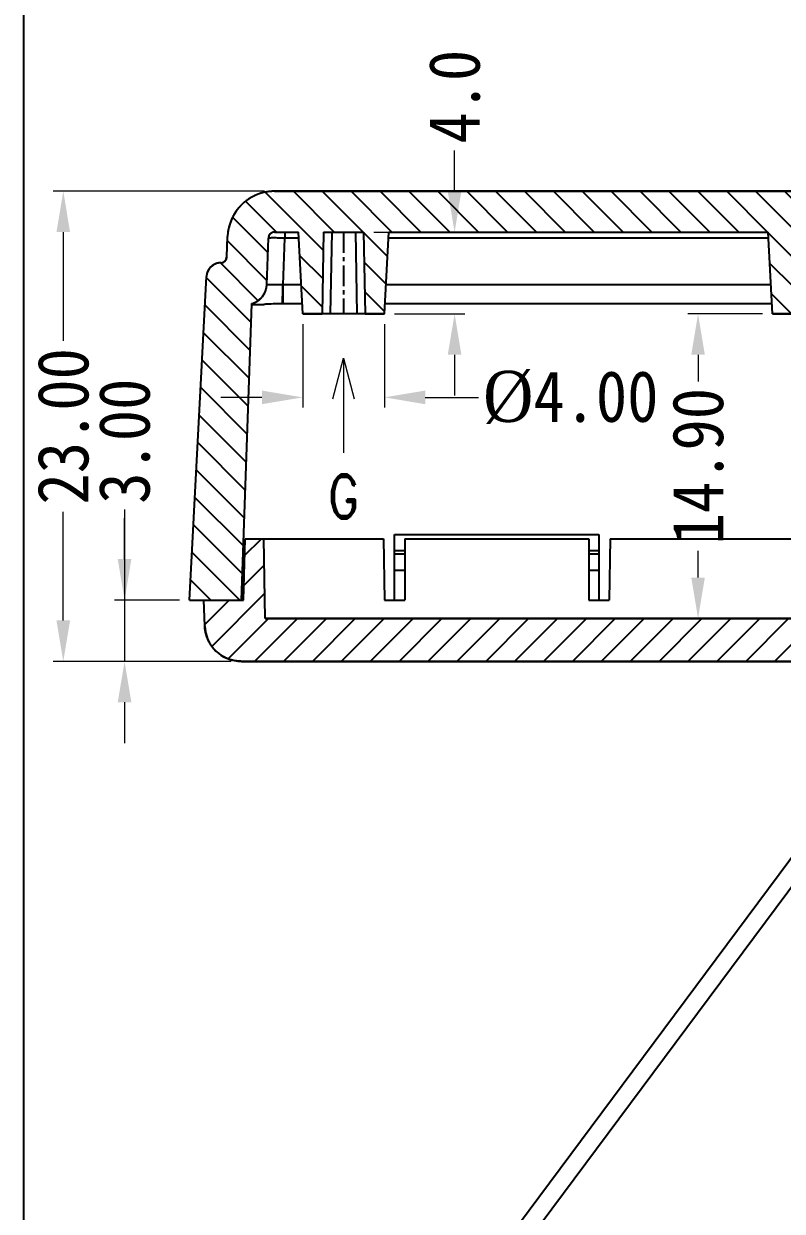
# Model space of a CAD drawing. Header units: millimetres. Extents: x -908 to 0, y 0 to 496.
# Drawn here: x -908 to -870.8, y 366.1 to 424.2 of the extents above; entities that cross this region are included whole.
import ezdxf
from ezdxf.enums import TextEntityAlignment as Align

# ---------------------------------------------------------------- set-up
doc = ezdxf.new("R2010")
doc.units = ezdxf.units.MM
doc.linetypes.add('CENTER', pattern=[50.8, 31.75, -6.35, 6.35, -6.35])
doc.layers.get('0').update_dxf_attribs({"linetype": 'CONTINUOUS'})
doc.layers.get('Defpoints').update_dxf_attribs({"linetype": 'CONTINUOUS'})
doc.layers.add('dim', color=3, linetype='CONTINUOUS', lineweight=9)
doc.layers.add('hatch', color=56, linetype='CONTINUOUS', lineweight=9)
doc.styles.add('FFS', font='SIMFANG.TTF', dxfattribs={"width": 0.9})
doc.styles.add('LongTou', font='romand.shx', dxfattribs={"width": 0.8, "bigfont": 'whgdtxt.shx'})
doc.dimstyles.new('YanXiu', dxfattribs={"dimtxt": 2.5, "dimasz": 2.2, "dimexe": 1, "dimexo": 0.6, "dimgap": 0.66, "dimtad": 0, "dimzin": 0, "dimdsep": 46, "dimtxsty": 'FFS', "dimcen": 0, "dimclrd": 256, "dimclre": 131, "dimclrt": 42, "dimadec": 0, "dimazin": 0, "dimtfac": 1, "dimtdec": 4, "dimtofl": 0, "dimtmove": 0, "dimatfit": 3, "dimfxl": 0, "dimtolj": 1, "dimtzin": 0, "dimlwd": 0, "dimlwe": 0, "dimarcsym": 0})

# ---------------------------------------------------------------- blocks, each defined once
blk = doc.blocks.new('*D40')
at = {"layer": 'Defpoints', "color": 0}
for p in [(-93.234, 99.556), (-96.881, 84.656), (-93.504, 84.656)]:
    blk.add_point(p, dxfattribs=at)
at = {"layer": 'dim', "color": 131, "lineweight": 5}
for p, q in [((-93.734, 99.556), (-97.381, 99.556)), ((-94.004, 84.656), (-97.381, 84.656))]:
    blk.add_line(p, q, dxfattribs=at)
at = {"layer": 'dim', "lineweight": 5}
for p, q in [((-96.881, 97.556), (-96.881, 96.248)), ((-96.881, 86.656), (-96.881, 87.964))]:
    blk.add_line(p, q, dxfattribs=at)
at = {"layer": 'dim'}
for points in [[(-97.214, 97.556), (-96.548, 97.556), (-96.881, 99.556)], [(-97.214, 86.656), (-96.548, 86.656), (-96.881, 84.656)]]:
    blk.add_solid(points, dxfattribs=at)
at = {"layer": 'dim', "color": 42, "insert": (-96.881, 92.106), "char_height": 2.5, "attachment_point": 5, "rotation": 90, "style": 'FFS'}
blk.add_mtext('14.90', dxfattribs=at)
blk = doc.blocks.new('*U23')
at = {"color": 7, "linetype": 'Continuous'}
for p, q in [((-30.55, 40.561), (-52.894, 10.546)), ((-29.007, 40.953), (-51.351, 10.938))]:
    blk.add_line(p, q, dxfattribs=at)
blk = doc.blocks.new('*D50')
at = {"layer": 'Defpoints', "color": 0}
for p in [(-116.234, 99.556), (-112.234, 99.556), (-116.234, 95.472)]:
    blk.add_point(p, dxfattribs=at)
at = {"layer": 'dim', "color": 131, "lineweight": 5}
for p, q in [((-116.234, 99.056), (-116.234, 94.972)), ((-112.234, 99.056), (-112.234, 94.972))]:
    blk.add_line(p, q, dxfattribs=at)
at = {"layer": 'dim', "lineweight": 5}
for p, q in [((-118.234, 95.472), (-120.234, 95.472)), ((-110.234, 95.472), (-107.627, 95.472))]:
    blk.add_line(p, q, dxfattribs=at)
at = {"layer": 'dim'}
for points in [[(-118.234, 95.805), (-118.234, 95.138), (-116.234, 95.472)], [(-110.234, 95.805), (-110.234, 95.138), (-112.234, 95.472)]]:
    blk.add_solid(points, dxfattribs=at)
at = {"layer": 'dim', "color": 42, "insert": (-103.108, 95.472), "char_height": 2.5, "attachment_point": 5, "style": 'FFS'}
blk.add_mtext('{\\fBatang|b0|i0|c0|p18;%%c}4.00', dxfattribs=at)
blk = doc.blocks.new('*D51')
at = {"layer": 'Defpoints', "color": 0}
for p in [(-75.734, 179.605), (-75.734, 172.954), (-114.234, 168.846)]:
    blk.add_point(p, dxfattribs=at)
at = {"layer": 'dim', "color": 131, "lineweight": 5}
for p, q in [((-114.234, 169.346), (-114.234, 180.105)), ((-75.734, 173.454), (-75.734, 180.105))]:
    blk.add_line(p, q, dxfattribs=at)
at = {"layer": 'dim', "lineweight": 5}
for p, q in [((-112.234, 179.605), (-99.102, 179.605)), ((-77.734, 179.605), (-90.866, 179.605))]:
    blk.add_line(p, q, dxfattribs=at)
at = {"layer": 'dim'}
for points in [[(-112.234, 179.939), (-112.234, 179.272), (-114.234, 179.605)], [(-77.734, 179.939), (-77.734, 179.272), (-75.734, 179.605)]]:
    blk.add_solid(points, dxfattribs=at)
at = {"layer": 'dim', "color": 42, "insert": (-94.984, 179.605), "char_height": 2.5, "attachment_point": 5, "style": 'FFS'}
blk.add_mtext('38.50', dxfattribs=at)
blk = doc.blocks.new('*D52')
at = {"layer": 'Defpoints', "color": 0}
for p in [(-29.695, 182.605), (-121.773, 169.209), (-29.695, 169.209)]:
    blk.add_point(p, dxfattribs=at)
at = {"layer": 'dim', "color": 131, "lineweight": 5}
for p, q in [((-121.773, 169.709), (-121.773, 183.105)), ((-29.695, 169.709), (-29.695, 183.105))]:
    blk.add_line(p, q, dxfattribs=at)
at = {"layer": 'dim', "lineweight": 5}
for p, q in [((-119.773, 182.605), (-79.846, 182.605)), ((-31.695, 182.605), (-71.622, 182.605))]:
    blk.add_line(p, q, dxfattribs=at)
at = {"layer": 'dim'}
for points in [[(-119.773, 182.939), (-119.773, 182.272), (-121.773, 182.605)], [(-31.695, 182.939), (-31.695, 182.272), (-29.695, 182.605)]]:
    blk.add_solid(points, dxfattribs=at)
at = {"layer": 'dim', "color": 42, "insert": (-75.734, 182.605), "char_height": 2.5, "attachment_point": 5, "style": 'FFS'}
blk.add_mtext('92.08', dxfattribs=at)
blk = doc.blocks.new('*D53')
at = {"layer": 'Defpoints', "color": 0}
for p in [(-116.664, 166.415), (-124.953, 120.915), (-116.664, 120.915)]:
    blk.add_point(p, dxfattribs=at)
at = {"layer": 'dim', "color": 131, "lineweight": 5}
for p, q in [((-117.164, 166.415), (-125.453, 166.415)), ((-117.164, 120.915), (-125.453, 120.915))]:
    blk.add_line(p, q, dxfattribs=at)
at = {"layer": 'dim', "lineweight": 5}
for p, q in [((-124.953, 164.415), (-124.953, 147.85)), ((-124.953, 122.915), (-124.953, 139.48))]:
    blk.add_line(p, q, dxfattribs=at)
at = {"layer": 'dim'}
for points in [[(-125.287, 164.415), (-124.62, 164.415), (-124.953, 166.415)], [(-125.287, 122.915), (-124.62, 122.915), (-124.953, 120.915)]]:
    blk.add_solid(points, dxfattribs=at)
at = {"layer": 'dim', "color": 42, "insert": (-124.953, 143.665), "char_height": 2.5, "attachment_point": 5, "rotation": 90, "style": 'FFS'}
blk.add_mtext('45.50', dxfattribs=at)
blk = doc.blocks.new('*D54')
at = {"layer": 'Defpoints', "color": 0}
for p in [(-118.028, 172.954), (-127.953, 114.377), (-118.028, 114.377)]:
    blk.add_point(p, dxfattribs=at)
at = {"layer": 'dim', "color": 131, "lineweight": 5}
for p, q in [((-118.527, 172.954), (-128.453, 172.954)), ((-118.527, 114.377), (-128.453, 114.377))]:
    blk.add_line(p, q, dxfattribs=at)
at = {"layer": 'dim', "lineweight": 5}
for p, q in [((-127.953, 170.954), (-127.953, 147.771)), ((-127.953, 116.377), (-127.953, 139.56))]:
    blk.add_line(p, q, dxfattribs=at)
at = {"layer": 'dim'}
for points in [[(-128.287, 170.954), (-127.62, 170.954), (-127.953, 172.954)], [(-128.287, 116.377), (-127.62, 116.377), (-127.953, 114.377)]]:
    blk.add_solid(points, dxfattribs=at)
at = {"layer": 'dim', "color": 42, "insert": (-127.953, 143.665), "char_height": 2.5, "attachment_point": 5, "rotation": 90, "style": 'FFS'}
blk.add_mtext('58.58', dxfattribs=at)
blk = doc.blocks.new('*D58')
at = {"layer": 'Defpoints', "color": 0}
for p in [(-121.773, 85.556), (-124.953, 82.556), (-119.231, 82.556)]:
    blk.add_point(p, dxfattribs=at)
at = {"layer": 'dim', "lineweight": 5}
for p, q in [((-124.953, 89.989), (-124.953, 85.556)), ((-124.953, 87.556), (-124.953, 89.556)), ((-124.953, 85.556), (-124.953, 82.556)), ((-124.953, 80.556), (-124.953, 78.556))]:
    blk.add_line(p, q, dxfattribs=at)
at = {"layer": 'dim', "color": 131, "lineweight": 5}
for p, q in [((-122.272, 85.556), (-125.453, 85.556)), ((-119.73, 82.556), (-125.453, 82.556))]:
    blk.add_line(p, q, dxfattribs=at)
at = {"layer": 'dim'}
for points in [[(-125.287, 87.556), (-124.62, 87.556), (-124.953, 85.556)], [(-125.287, 80.556), (-124.62, 80.556), (-124.953, 82.556)]]:
    blk.add_solid(points, dxfattribs=at)
at = {"layer": 'dim', "color": 42, "insert": (-124.953, 93.329), "char_height": 2.5, "attachment_point": 5, "rotation": 90, "style": 'FFS'}
blk.add_mtext('3.00', dxfattribs=at)
blk = doc.blocks.new('*D59')
at = {"layer": 'Defpoints', "color": 0}
for p in [(-127.953, 105.556), (-117.597, 105.556), (-119.231, 82.556)]:
    blk.add_point(p, dxfattribs=at)
at = {"layer": 'dim', "color": 131, "lineweight": 5}
for p, q in [((-118.097, 105.556), (-128.453, 105.556)), ((-119.73, 82.556), (-128.453, 82.556))]:
    blk.add_line(p, q, dxfattribs=at)
at = {"layer": 'dim', "lineweight": 5}
for p, q in [((-127.953, 103.556), (-127.953, 98.235)), ((-127.953, 84.556), (-127.953, 89.877))]:
    blk.add_line(p, q, dxfattribs=at)
at = {"layer": 'dim'}
for points in [[(-128.287, 103.556), (-127.62, 103.556), (-127.953, 105.556)], [(-128.287, 84.556), (-127.62, 84.556), (-127.953, 82.556)]]:
    blk.add_solid(points, dxfattribs=at)
at = {"layer": 'dim', "color": 42, "insert": (-127.953, 94.056), "char_height": 2.5, "attachment_point": 5, "rotation": 90, "style": 'FFS'}
blk.add_mtext('23.00', dxfattribs=at)
blk = doc.blocks.new('*D60')
at = {"layer": 'Defpoints', "color": 0}
for p in [(-113.254, 103.556), (-108.798, 103.556), (-112.234, 99.556)]:
    blk.add_point(p, dxfattribs=at)
at = {"layer": 'dim', "lineweight": 5}
for p, q in [((-108.798, 105.556), (-108.798, 107.556)), ((-108.798, 97.556), (-108.798, 95.556))]:
    blk.add_line(p, q, dxfattribs=at)
at = {"layer": 'dim', "color": 131, "lineweight": 5}
for p, q in [((-112.754, 103.556), (-108.298, 103.556)), ((-111.734, 99.556), (-108.298, 99.556))]:
    blk.add_line(p, q, dxfattribs=at)
at = {"layer": 'dim'}
for points in [[(-109.132, 105.556), (-108.465, 105.556), (-108.798, 103.556)], [(-109.132, 97.556), (-108.465, 97.556), (-108.798, 99.556)]]:
    blk.add_solid(points, dxfattribs=at)
at = {"layer": 'dim', "color": 42, "insert": (-108.798, 110.184), "char_height": 2.5, "attachment_point": 5, "rotation": 90, "style": 'FFS'}
blk.add_mtext('4.0', dxfattribs=at)

msp = doc.modelspace()

# ---------------------------------------------------------------- hatches: boundary and pattern name
h = msp.add_hatch()
h.set_pattern_fill('DEFAULT__1', color=2, angle=135, style=0)
h.set_pattern_definition([(135, (-51.9673, 277.5138), (-0.7071068, -0.7071068), [])])
h.paths.add_polyline_path([(-899.863, 396.052), (-897.323, 396.052), (-896.817, 410.552), (-896.763, 410.568), (-896.711, 410.587), (-896.661, 410.608), (-896.612, 410.631), (-896.566, 410.657), (-896.521, 410.685), (-896.478, 410.714), (-896.437, 410.746), (-896.398, 410.78), (-896.361, 410.815), (-896.326, 410.853), (-896.293, 410.892), (-896.262, 410.933), (-896.234, 410.976), (-896.208, 411.02), (-896.184, 411.066), (-896.163, 411.113), (-896.144, 411.162), (-896.128, 411.212), (-896.114, 411.263), (-896.102, 411.316), (-896.094, 411.37), (-896.088, 411.425), (-896.084, 411.481), (-896.005, 413.763), (-896.003, 413.784), (-896.001, 413.804), (-895.997, 413.824), (-895.992, 413.843), (-895.986, 413.862), (-895.979, 413.88), (-895.971, 413.897), (-895.962, 413.914), (-895.952, 413.929), (-895.941, 413.944), (-895.929, 413.958), (-895.916, 413.971), (-895.903, 413.984), (-895.888, 413.995), (-895.873, 414.006), (-895.857, 414.015), (-895.84, 414.024), (-895.823, 414.031), (-895.805, 414.037), (-895.786, 414.043), (-895.766, 414.047), (-895.746, 414.05), (-895.726, 414.052), (-895.705, 414.052), (-894.534, 414.052), (-894.325, 410.052), (-893.375, 410.052), (-893.305, 414.052), (-891.344, 414.052), (-891.275, 410.052), (-890.325, 410.052), (-890.115, 414.052), (-871.534, 414.052), (-871.325, 410.052), (-870.375, 410.052), (-870.305, 414.052), (-868.344, 414.052), (-868.275, 410.052), (-867.325, 410.052), (-867.115, 414.052), (-843.825, 414.052), (-843.825, 416.052), (-895.705, 416.052), (-895.867, 416.047), (-896.024, 416.033), (-896.178, 416.01), (-896.327, 415.979), (-896.471, 415.938), (-896.61, 415.889), (-896.744, 415.833), (-896.873, 415.768), (-896.996, 415.695), (-897.113, 415.615), (-897.224, 415.528), (-897.328, 415.433), (-897.426, 415.332), (-897.517, 415.224), (-897.601, 415.11), (-897.678, 414.99), (-897.748, 414.864), (-897.809, 414.732), (-897.863, 414.594), (-897.908, 414.452), (-897.945, 414.304), (-897.974, 414.151), (-897.993, 413.994), (-898.003, 413.832), (-898.038, 412.842), (-898.039, 412.821), (-898.042, 412.8), (-898.045, 412.78), (-898.05, 412.761), (-898.056, 412.743), (-898.063, 412.725), (-898.071, 412.707), (-898.08, 412.691), (-898.09, 412.675), (-898.101, 412.66), (-898.113, 412.646), (-898.126, 412.633), (-898.139, 412.621), (-898.154, 412.61), (-898.169, 412.599), (-898.185, 412.59), (-898.202, 412.581), (-898.219, 412.574), (-898.237, 412.567), (-898.256, 412.562), (-898.275, 412.558), (-898.295, 412.555), (-898.316, 412.553), (-898.337, 412.552), (-898.337, 412.552), (-898.385, 412.551), (-898.432, 412.546), (-898.478, 412.539), (-898.523, 412.53), (-898.566, 412.518), (-898.608, 412.503), (-898.648, 412.486), (-898.687, 412.467), (-898.724, 412.445), (-898.759, 412.421), (-898.793, 412.395), (-898.824, 412.367), (-898.854, 412.337), (-898.882, 412.304), (-898.907, 412.27), (-898.931, 412.235), (-898.952, 412.197), (-898.971, 412.157), (-898.988, 412.116), (-899.002, 412.074), (-899.014, 412.03), (-899.023, 411.984), (-899.029, 411.937), (-899.033, 411.889), (-899.863, 396.052)], is_closed=False)
h.paths.add_polyline_path([(-843.825, 414.052), (-843.825, 416.052), (-843.825, 414.052)], is_closed=False)
h.paths.add_polyline_path([(-807.786, 396.052), (-810.326, 396.052), (-810.832, 410.552), (-810.886, 410.568), (-810.938, 410.587), (-810.988, 410.608), (-811.037, 410.631), (-811.084, 410.657), (-811.129, 410.685), (-811.172, 410.714), (-811.213, 410.746), (-811.252, 410.78), (-811.289, 410.815), (-811.324, 410.853), (-811.356, 410.892), (-811.387, 410.933), (-811.415, 410.976), (-811.441, 411.02), (-811.465, 411.066), (-811.486, 411.113), (-811.505, 411.162), (-811.522, 411.212), (-811.536, 411.263), (-811.547, 411.316), (-811.556, 411.37), (-811.562, 411.425), (-811.565, 411.481), (-811.645, 413.763), (-811.646, 413.784), (-811.649, 413.804), (-811.652, 413.824), (-811.657, 413.843), (-811.663, 413.862), (-811.67, 413.88), (-811.678, 413.897), (-811.687, 413.914), (-811.697, 413.929), (-811.708, 413.944), (-811.72, 413.958), (-811.733, 413.971), (-811.746, 413.984), (-811.761, 413.995), (-811.776, 414.006), (-811.792, 414.015), (-811.809, 414.024), (-811.826, 414.031), (-811.845, 414.037), (-811.863, 414.043), (-811.883, 414.047), (-811.903, 414.05), (-811.923, 414.052), (-811.945, 414.052), (-843.825, 414.052), (-843.825, 416.052), (-811.945, 416.052), (-811.783, 416.047), (-811.625, 416.033), (-811.471, 416.01), (-811.323, 415.979), (-811.178, 415.938), (-811.039, 415.889), (-810.905, 415.833), (-810.776, 415.768), (-810.654, 415.695), (-810.536, 415.615), (-810.426, 415.528), (-810.321, 415.433), (-810.223, 415.332), (-810.132, 415.224), (-810.048, 415.11), (-809.971, 414.99), (-809.902, 414.864), (-809.84, 414.732), (-809.787, 414.594), (-809.741, 414.452), (-809.704, 414.304), (-809.676, 414.151), (-809.656, 413.994), (-809.646, 413.832), (-809.611, 412.842), (-809.61, 412.821), (-809.608, 412.8), (-809.604, 412.78), (-809.599, 412.761), (-809.593, 412.743), (-809.586, 412.725), (-809.578, 412.707), (-809.569, 412.691), (-809.559, 412.675), (-809.548, 412.66), (-809.536, 412.646), (-809.524, 412.633), (-809.51, 412.621), (-809.496, 412.61), (-809.48, 412.599), (-809.464, 412.59), (-809.448, 412.581), (-809.43, 412.574), (-809.412, 412.567), (-809.393, 412.562), (-809.374, 412.558), (-809.354, 412.555), (-809.334, 412.553), (-809.313, 412.552), (-809.313, 412.552), (-809.264, 412.551), (-809.217, 412.546), (-809.171, 412.539), (-809.126, 412.53), (-809.083, 412.518), (-809.041, 412.503), (-809.001, 412.486), (-808.962, 412.467), (-808.925, 412.445), (-808.89, 412.421), (-808.856, 412.395), (-808.825, 412.367), (-808.795, 412.337), (-808.768, 412.304), (-808.742, 412.27), (-808.719, 412.235), (-808.697, 412.197), (-808.678, 412.157), (-808.662, 412.116), (-808.647, 412.074), (-808.636, 412.03), (-808.626, 411.984), (-808.62, 411.937), (-808.616, 411.889), (-807.786, 396.052)], is_closed=False)
h = msp.add_hatch()
h.set_pattern_fill('B', color=2, angle=45, style=0)
h.set_pattern_definition([(45, (-51.9673, 277.5138), (-0.7071068, 0.7071068), [])])
h.paths.add_polyline_path([(-899.165, 396.052), (-897.223, 396.052), (-897.144, 399.052), (-896.223, 399.052), (-896.155, 395.152), (-843.825, 395.152), (-843.825, 393.052), (-897.322, 393.052), (-897.448, 393.056), (-897.572, 393.067), (-897.692, 393.085), (-897.808, 393.11), (-897.921, 393.141), (-898.03, 393.179), (-898.135, 393.224), (-898.236, 393.275), (-898.332, 393.332), (-898.424, 393.394), (-898.51, 393.463), (-898.592, 393.536), (-898.669, 393.616), (-898.74, 393.7), (-898.806, 393.789), (-898.866, 393.883), (-898.92, 393.982), (-898.968, 394.086), (-899.01, 394.193), (-899.046, 394.305), (-899.075, 394.42), (-899.097, 394.54), (-899.112, 394.663), (-899.12, 394.789), (-899.165, 396.052)], is_closed=False)
h.paths.add_polyline_path([(-843.825, 393.052), (-843.825, 395.152), (-843.825, 393.052)], is_closed=False)
h.paths.add_polyline_path([(-810.505, 399.052), (-811.426, 399.052), (-811.494, 395.152), (-843.825, 395.152), (-843.825, 393.052), (-810.328, 393.052), (-810.225, 393.055), (-810.123, 393.062), (-810.024, 393.075), (-809.927, 393.093), (-809.832, 393.115), (-809.739, 393.143), (-809.649, 393.175), (-809.561, 393.211), (-809.476, 393.253), (-809.393, 393.298), (-809.314, 393.348), (-809.238, 393.402), (-809.164, 393.461), (-809.094, 393.523), (-809.028, 393.589), (-808.965, 393.66), (-808.905, 393.734), (-808.849, 393.812), (-808.797, 393.893), (-808.749, 393.978), (-808.705, 394.067), (-808.665, 394.159), (-808.63, 394.254), (-808.599, 394.352), (-810.382, 394.352), (-810.505, 399.052)], is_closed=False)

# ---------------------------------------------------------------- linework, layer by layer
at = {"color": 7, "linetype": 'Continuous'}
for p, q in [((-895.705, 416.052), (-843.825, 416.052)), ((-811.945, 416.052), (-895.705, 416.052)), ((-811.945, 416.052), (-895.705, 416.052)), ((-898.038, 412.842), (-898.003, 413.832)), ((-898.038, 412.842), (-898.003, 413.832)), ((-896.084, 411.481), (-896.005, 413.763)), ((-896.084, 411.481), (-896.005, 413.763)), ((-895.705, 414.052), (-894.534, 414.052)), ((-895.705, 414.052), (-894.534, 414.052)), ((-895.285, 411.481), (-895.205, 413.763)), ((-895.205, 414.052), (-895.205, 413.763)), ((-894.519, 413.763), (-895.205, 413.763)), ((-894.325, 410.052), (-894.534, 414.052)), ((-894.325, 410.052), (-894.534, 414.052)), ((-893.305, 414.052), (-893.375, 410.052)), ((-893.305, 414.052), (-893.375, 410.052)), ((-893.305, 414.052), (-891.344, 414.052)), ((-893.305, 414.052), (-891.344, 414.052)), ((-892.905, 414.052), (-892.975, 410.052)), ((-891.744, 414.052), (-891.675, 410.052)), ((-891.344, 414.052), (-891.275, 410.052)), ((-891.344, 414.052), (-891.275, 410.052)), ((-890.325, 410.052), (-890.115, 414.052)), ((-890.325, 410.052), (-890.115, 414.052)), ((-871.519, 413.763), (-890.13, 413.763)), ((-890.115, 414.052), (-871.534, 414.052)), ((-890.115, 414.052), (-871.534, 414.052)), ((-871.325, 410.052), (-871.534, 414.052)), ((-871.325, 410.052), (-871.534, 414.052)), ((-898.328, 412.552), (-898.336, 412.552)), ((-899.863, 396.052), (-899.033, 411.889)), ((-899.863, 396.052), (-899.033, 411.889)), ((-895.285, 410.552), (-895.285, 411.481)), ((-894.4, 411.481), (-895.285, 411.481)), ((-871.4, 411.481), (-890.25, 411.481)), ((-897.323, 396.052), (-896.817, 410.552)), ((-897.323, 396.052), (-896.817, 410.552)), ((-896.818, 410.552), (-896.818, 410.552)), ((-896.818, 410.519), (-896.227, 410.519)), ((-895.285, 410.552), (-895.318, 410.552)), ((-894.351, 410.552), (-895.285, 410.552)), ((-871.351, 410.552), (-890.298, 410.552)), ((-894.325, 410.052), (-893.375, 410.052)), ((-890.325, 410.052), (-894.325, 410.052)), ((-891.275, 410.052), (-890.325, 410.052)), ((-871.325, 410.052), (-870.375, 410.052)), ((-867.325, 410.052), (-871.325, 410.052)), ((-889.825, 396.052), (-889.825, 399.252)), ((-889.825, 399.252), (-879.825, 399.252)), ((-879.825, 399.252), (-879.825, 396.052)), ((-897.223, 396.052), (-897.144, 399.052)), ((-897.223, 396.052), (-897.144, 399.052)), ((-897.144, 399.052), (-896.223, 399.052)), ((-897.144, 399.052), (-890.377, 399.052)), ((-896.155, 395.152), (-896.223, 399.052)), ((-896.155, 395.152), (-896.223, 399.052)), ((-890.377, 399.052), (-890.325, 396.052)), ((-889.325, 399.052), (-889.325, 396.052)), ((-889.325, 399.052), (-880.325, 399.052)), ((-880.325, 399.052), (-880.325, 396.052)), ((-879.272, 399.052), (-879.325, 396.052)), ((-879.272, 399.052), (-828.377, 399.052)), ((-889.325, 398.452), (-889.825, 398.452)), ((-889.325, 398.302), (-889.825, 398.302)), ((-879.825, 398.452), (-880.325, 398.452)), ((-879.825, 398.302), (-880.325, 398.302)), ((-889.325, 397.502), (-889.825, 397.502)), ((-879.825, 397.502), (-880.325, 397.502)), ((-899.863, 396.052), (-897.323, 396.052)), ((-899.863, 396.052), (-897.223, 396.052)), ((-899.165, 396.052), (-897.223, 396.052)), ((-899.12, 394.789), (-899.165, 396.052)), ((-899.12, 394.789), (-899.165, 396.052)), ((-890.325, 396.052), (-889.325, 396.052)), ((-880.325, 396.052), (-879.325, 396.052)), ((-896.155, 395.152), (-843.825, 395.152)), ((-811.494, 395.152), (-896.155, 395.152)), ((-897.322, 393.052), (-843.825, 393.052)), ((-810.328, 393.052), (-897.322, 393.052))]:
    msp.add_line(p, q, dxfattribs=at)
at = {"color": 1, "linetype": 'CENTER', "ltscale": 0.032}
msp.add_line((-892.325, 414.052), (-892.325, 410.052), dxfattribs=at)
at = {"color": 7, "linetype": 'Continuous'}
msp.add_lwpolyline([(-896.084, 411.481), (-896.084, 411.481), (-896.084, 411.481)], dxfattribs=at)
for centre, radius, start, end in [((-895.705, 413.752), 2.3, 90, 178), ((-895.705, 413.752), 2.3, 90, 178), ((-895.705, 413.752), 0.3, 90, 178), ((-898.334, 411.852), 0.7, 90.24109, 177), ((-898.338, 412.852), 0.3, 270, 358), ((-897.083, 411.516), 1, 285.44262, 357.97344), ((-895.337, 412.693), 1.213, 271.78531, 272.48579), ((-897.322, 394.852), 1.8, 182, 270)]:
    msp.add_arc(centre, radius, start, end, dxfattribs=at)
for points, start_tangent, end_tangent in [([(-895.705, 416.052), (-895.73, 416.052), (-895.755, 416.052), (-895.78, 416.051), (-895.805, 416.05), (-895.831, 416.049), (-895.856, 416.047), (-895.882, 416.045), (-895.908, 416.043), (-895.933, 416.041), (-895.959, 416.038), (-895.985, 416.035), (-896.011, 416.032), (-896.037, 416.028), (-896.063, 416.024), (-896.089, 416.02), (-896.115, 416.015), (-896.142, 416.01), (-896.168, 416.005), (-896.194, 416), (-896.22, 415.994), (-896.247, 415.987), (-896.273, 415.981), (-896.299, 415.974), (-896.325, 415.967), (-896.352, 415.959), (-896.378, 415.951), (-896.404, 415.943), (-896.43, 415.935), (-896.457, 415.926), (-896.483, 415.917), (-896.509, 415.907), (-896.535, 415.897), (-896.561, 415.887), (-896.587, 415.876), (-896.613, 415.865), (-896.638, 415.854), (-896.664, 415.842), (-896.69, 415.831), (-896.715, 415.818), (-896.741, 415.806), (-896.766, 415.793), (-896.791, 415.779), (-896.816, 415.766), (-896.841, 415.752), (-896.866, 415.738), (-896.89, 415.723), (-896.915, 415.708), (-896.939, 415.693), (-896.963, 415.677), (-896.987, 415.661), (-897.011, 415.645), (-897.035, 415.628), (-897.058, 415.612), (-897.082, 415.594), (-897.105, 415.577), (-897.128, 415.559), (-897.15, 415.541), (-897.173, 415.523), (-897.195, 415.504), (-897.217, 415.485), (-897.239, 415.466), (-897.26, 415.446), (-897.281, 415.427), (-897.302, 415.407), (-897.323, 415.386), (-897.344, 415.366), (-897.364, 415.345), (-897.384, 415.324), (-897.404, 415.303), (-897.423, 415.281), (-897.442, 415.259), (-897.461, 415.237), (-897.48, 415.215), (-897.498, 415.193), (-897.516, 415.17), (-897.533, 415.147), (-897.551, 415.124), (-897.568, 415.101), (-897.585, 415.077), (-897.601, 415.054), (-897.617, 415.03), (-897.633, 415.006), (-897.648, 414.982), (-897.664, 414.958), (-897.678, 414.933), (-897.693, 414.909), (-897.707, 414.884), (-897.721, 414.859), (-897.734, 414.834), (-897.747, 414.809), (-897.76, 414.784), (-897.773, 414.759), (-897.785, 414.733), (-897.797, 414.708), (-897.808, 414.682), (-897.819, 414.657), (-897.83, 414.631), (-897.841, 414.605), (-897.851, 414.579), (-897.861, 414.554), (-897.87, 414.528), (-897.879, 414.502), (-897.888, 414.476), (-897.896, 414.45), (-897.904, 414.424), (-897.912, 414.398), (-897.92, 414.372), (-897.927, 414.346), (-897.934, 414.32), (-897.94, 414.294), (-897.946, 414.268), (-897.952, 414.242), (-897.958, 414.216), (-897.963, 414.19), (-897.968, 414.164), (-897.972, 414.138), (-897.976, 414.112), (-897.98, 414.086), (-897.984, 414.061), (-897.987, 414.035), (-897.99, 414.009), (-897.993, 413.984), (-897.995, 413.958), (-897.998, 413.933), (-897.999, 413.908), (-898.001, 413.883), (-898.002, 413.857), (-898.003, 413.832)], (-1, 0), (-0.034899, -0.999391)), ([(-895.705, 414.052), (-895.711, 414.052), (-895.718, 414.052), (-895.724, 414.052), (-895.731, 414.051), (-895.738, 414.05), (-895.745, 414.049), (-895.751, 414.048), (-895.758, 414.047), (-895.765, 414.046), (-895.772, 414.045), (-895.779, 414.043), (-895.786, 414.041), (-895.793, 414.039), (-895.799, 414.037), (-895.806, 414.034), (-895.813, 414.032), (-895.82, 414.029), (-895.827, 414.026), (-895.833, 414.023), (-895.84, 414.02), (-895.846, 414.017), (-895.853, 414.013), (-895.859, 414.009), (-895.866, 414.005), (-895.872, 414.001), (-895.878, 413.997), (-895.884, 413.992), (-895.89, 413.988), (-895.896, 413.983), (-895.902, 413.978), (-895.908, 413.973), (-895.913, 413.968), (-895.918, 413.963), (-895.924, 413.957), (-895.929, 413.952), (-895.934, 413.946), (-895.939, 413.94), (-895.943, 413.934), (-895.948, 413.928), (-895.952, 413.922), (-895.956, 413.916), (-895.96, 413.909), (-895.964, 413.903), (-895.968, 413.897), (-895.971, 413.89), (-895.974, 413.883), (-895.978, 413.877), (-895.981, 413.87), (-895.983, 413.863), (-895.986, 413.857), (-895.988, 413.85), (-895.991, 413.843), (-895.993, 413.836), (-895.995, 413.83), (-895.996, 413.823), (-895.998, 413.816), (-895.999, 413.809), (-896, 413.802), (-896.002, 413.796), (-896.002, 413.789), (-896.003, 413.782), (-896.004, 413.776), (-896.004, 413.769), (-896.005, 413.763)], (-1, 0), (-0.034899, -0.999391)), ([(-895.205, 413.763), (-895.452, 413.765), (-895.675, 413.767), (-895.852, 413.767), (-895.965, 413.765), (-896.005, 413.763)], (-0.999915, 0.013074), (-0.042304, -0.999105)), ([(-898.337, 412.552), (-898.344, 412.552), (-898.352, 412.552), (-898.359, 412.552), (-898.367, 412.551), (-898.375, 412.551), (-898.382, 412.551), (-898.39, 412.55), (-898.398, 412.549), (-898.405, 412.549), (-898.413, 412.548), (-898.421, 412.547), (-898.429, 412.546), (-898.437, 412.545), (-898.444, 412.543), (-898.452, 412.542), (-898.46, 412.541), (-898.468, 412.539), (-898.476, 412.538), (-898.484, 412.536), (-898.492, 412.534), (-898.5, 412.532), (-898.508, 412.53), (-898.515, 412.528), (-898.523, 412.526), (-898.531, 412.524), (-898.539, 412.522), (-898.547, 412.519), (-898.555, 412.517), (-898.563, 412.514), (-898.571, 412.511), (-898.578, 412.508), (-898.586, 412.505), (-898.594, 412.502), (-898.602, 412.499), (-898.61, 412.496), (-898.617, 412.492), (-898.625, 412.489), (-898.633, 412.485), (-898.64, 412.482), (-898.648, 412.478), (-898.656, 412.474), (-898.663, 412.47), (-898.671, 412.466), (-898.678, 412.462), (-898.686, 412.458), (-898.693, 412.453), (-898.7, 412.449), (-898.708, 412.444), (-898.715, 412.44), (-898.722, 412.435), (-898.729, 412.43), (-898.736, 412.425), (-898.744, 412.42), (-898.751, 412.415), (-898.757, 412.41), (-898.764, 412.405), (-898.771, 412.399), (-898.778, 412.394), (-898.785, 412.388), (-898.791, 412.382), (-898.798, 412.377), (-898.804, 412.371), (-898.811, 412.365), (-898.817, 412.359), (-898.823, 412.353), (-898.829, 412.347), (-898.836, 412.341), (-898.842, 412.334), (-898.848, 412.328), (-898.853, 412.322), (-898.859, 412.315), (-898.865, 412.309), (-898.871, 412.302), (-898.876, 412.295), (-898.882, 412.289), (-898.887, 412.282), (-898.892, 412.275), (-898.897, 412.268), (-898.902, 412.261), (-898.907, 412.254), (-898.912, 412.247), (-898.917, 412.24), (-898.922, 412.233), (-898.927, 412.225), (-898.931, 412.218), (-898.935, 412.211), (-898.94, 412.203), (-898.944, 412.196), (-898.948, 412.189), (-898.952, 412.181), (-898.956, 412.174), (-898.96, 412.166), (-898.964, 412.159), (-898.967, 412.151), (-898.971, 412.143), (-898.974, 412.136), (-898.978, 412.128), (-898.981, 412.12), (-898.984, 412.113), (-898.987, 412.105), (-898.99, 412.097), (-898.993, 412.089), (-898.996, 412.082), (-898.998, 412.074), (-899.001, 412.066), (-899.003, 412.058), (-899.006, 412.051), (-899.008, 412.043), (-899.01, 412.035), (-899.012, 412.027), (-899.014, 412.019), (-899.016, 412.012), (-899.018, 412.004), (-899.019, 411.996), (-899.021, 411.988), (-899.022, 411.98), (-899.024, 411.973), (-899.025, 411.965), (-899.026, 411.957), (-899.028, 411.95), (-899.029, 411.942), (-899.029, 411.934), (-899.03, 411.927), (-899.031, 411.919), (-899.032, 411.911), (-899.032, 411.904), (-899.033, 411.896), (-899.033, 411.889)], (-0.999994, -0.003403), (-0.052336, -0.99863)), ([(-898.337, 412.552), (-898.33, 412.552), (-898.324, 412.552), (-898.317, 412.553), (-898.31, 412.553), (-898.304, 412.554), (-898.297, 412.555), (-898.29, 412.556), (-898.283, 412.557), (-898.276, 412.558), (-898.27, 412.56), (-898.263, 412.562), (-898.256, 412.564), (-898.249, 412.566), (-898.242, 412.568), (-898.235, 412.57), (-898.229, 412.573), (-898.222, 412.575), (-898.215, 412.578), (-898.209, 412.581), (-898.202, 412.585), (-898.195, 412.588), (-898.189, 412.592), (-898.182, 412.595), (-898.176, 412.599), (-898.17, 412.604), (-898.164, 412.608), (-898.158, 412.612), (-898.152, 412.617), (-898.146, 412.622), (-898.14, 412.626), (-898.134, 412.632), (-898.129, 412.637), (-898.124, 412.642), (-898.118, 412.647), (-898.113, 412.653), (-898.108, 412.659), (-898.104, 412.665), (-898.099, 412.671), (-898.094, 412.677), (-898.09, 412.683), (-898.086, 412.689), (-898.082, 412.695), (-898.078, 412.702), (-898.075, 412.708), (-898.071, 412.715), (-898.068, 412.721), (-898.065, 412.728), (-898.062, 412.734), (-898.059, 412.741), (-898.056, 412.748), (-898.054, 412.755), (-898.052, 412.761), (-898.05, 412.768), (-898.048, 412.775), (-898.046, 412.782), (-898.045, 412.788), (-898.043, 412.795), (-898.042, 412.802), (-898.041, 412.809), (-898.04, 412.815), (-898.039, 412.822), (-898.039, 412.829), (-898.038, 412.835), (-898.038, 412.842)], (0.999994, 0.003403), (0.034899, 0.999391)), ([(-896.817, 410.552), (-896.808, 410.555), (-896.799, 410.557), (-896.79, 410.56), (-896.781, 410.563), (-896.773, 410.566), (-896.764, 410.569), (-896.755, 410.572), (-896.746, 410.575), (-896.737, 410.578), (-896.728, 410.581), (-896.719, 410.585), (-896.71, 410.588), (-896.701, 410.592), (-896.693, 410.596), (-896.684, 410.599), (-896.675, 410.603), (-896.666, 410.607), (-896.657, 410.611), (-896.649, 410.616), (-896.64, 410.62), (-896.631, 410.624), (-896.622, 410.629), (-896.614, 410.633), (-896.605, 410.638), (-896.596, 410.643), (-896.588, 410.648), (-896.579, 410.652), (-896.571, 410.657), (-896.562, 410.663), (-896.554, 410.668), (-896.545, 410.673), (-896.537, 410.679), (-896.529, 410.684), (-896.52, 410.69), (-896.512, 410.695), (-896.504, 410.701), (-896.496, 410.707), (-896.488, 410.713), (-896.48, 410.719), (-896.472, 410.725), (-896.464, 410.731), (-896.456, 410.738), (-896.448, 410.744), (-896.44, 410.75), (-896.433, 410.757), (-896.425, 410.764), (-896.417, 410.77), (-896.41, 410.777), (-896.402, 410.784), (-896.395, 410.791), (-896.387, 410.798), (-896.38, 410.805), (-896.373, 410.812), (-896.366, 410.82), (-896.359, 410.827), (-896.352, 410.834), (-896.345, 410.842), (-896.338, 410.85), (-896.331, 410.857), (-896.325, 410.865), (-896.318, 410.873), (-896.311, 410.881), (-896.305, 410.889), (-896.299, 410.897), (-896.292, 410.905), (-896.286, 410.913), (-896.28, 410.921), (-896.274, 410.929), (-896.268, 410.938), (-896.262, 410.946), (-896.256, 410.954), (-896.251, 410.963), (-896.245, 410.971), (-896.239, 410.98), (-896.234, 410.989), (-896.229, 410.997), (-896.223, 411.006), (-896.218, 411.015), (-896.213, 411.024), (-896.208, 411.033), (-896.203, 411.041), (-896.199, 411.05), (-896.194, 411.059), (-896.189, 411.068), (-896.185, 411.078), (-896.18, 411.087), (-896.176, 411.096), (-896.172, 411.105), (-896.168, 411.114), (-896.164, 411.123), (-896.16, 411.133), (-896.156, 411.142), (-896.152, 411.151), (-896.149, 411.161), (-896.145, 411.17), (-896.142, 411.179), (-896.139, 411.189), (-896.135, 411.198), (-896.132, 411.208), (-896.129, 411.217), (-896.126, 411.227), (-896.124, 411.236), (-896.121, 411.245), (-896.118, 411.255), (-896.116, 411.264), (-896.113, 411.274), (-896.111, 411.283), (-896.109, 411.293), (-896.107, 411.302), (-896.105, 411.312), (-896.103, 411.321), (-896.101, 411.331), (-896.099, 411.34), (-896.098, 411.35), (-896.096, 411.359), (-896.094, 411.369), (-896.093, 411.378), (-896.092, 411.388), (-896.091, 411.397), (-896.09, 411.406), (-896.089, 411.416), (-896.088, 411.425), (-896.087, 411.435), (-896.086, 411.444), (-896.086, 411.453), (-896.085, 411.463), (-896.085, 411.472), (-896.084, 411.481)], (0.963828, 0.266525), (0.034899, 0.999391)), ([(-895.3, 411.481), (-895.452, 411.476), (-895.598, 411.473), (-895.732, 411.471), (-895.85, 411.47), (-895.948, 411.471), (-896.021, 411.473), (-896.067, 411.476), (-896.084, 411.481)], (-0.999521, -0.030942), (-0.49039, 0.871503)), ([(-895.318, 410.552), (-895.312, 410.683), (-895.307, 410.896), (-895.302, 411.171), (-895.3, 411.481)], (0.072693, 0.997354), (0.005802, 0.999983)), ([(-895.318, 410.552), (-895.677, 410.542), (-896.046, 410.523), (-896.227, 410.519)], (-1, -0.00002), (-0.999998, 0.001866)), ([(-897.322, 393.052), (-897.341, 393.052), (-897.361, 393.053), (-897.381, 393.053), (-897.4, 393.054), (-897.42, 393.055), (-897.44, 393.056), (-897.46, 393.058), (-897.48, 393.059), (-897.5, 393.061), (-897.521, 393.063), (-897.541, 393.066), (-897.561, 393.068), (-897.582, 393.071), (-897.602, 393.074), (-897.622, 393.077), (-897.643, 393.081), (-897.663, 393.085), (-897.684, 393.089), (-897.704, 393.093), (-897.725, 393.098), (-897.746, 393.103), (-897.766, 393.108), (-897.787, 393.113), (-897.807, 393.119), (-897.828, 393.125), (-897.848, 393.131), (-897.869, 393.137), (-897.889, 393.144), (-897.91, 393.151), (-897.93, 393.158), (-897.951, 393.166), (-897.971, 393.174), (-897.992, 393.182), (-898.012, 393.19), (-898.032, 393.198), (-898.052, 393.207), (-898.072, 393.216), (-898.092, 393.226), (-898.112, 393.235), (-898.132, 393.245), (-898.152, 393.255), (-898.172, 393.266), (-898.191, 393.276), (-898.211, 393.287), (-898.23, 393.298), (-898.25, 393.31), (-898.269, 393.322), (-898.288, 393.333), (-898.307, 393.346), (-898.325, 393.358), (-898.344, 393.371), (-898.363, 393.384), (-898.381, 393.397), (-898.399, 393.41), (-898.417, 393.424), (-898.435, 393.438), (-898.453, 393.452), (-898.47, 393.466), (-898.488, 393.481), (-898.505, 393.496), (-898.522, 393.511), (-898.539, 393.526), (-898.555, 393.542), (-898.572, 393.557), (-898.588, 393.573), (-898.604, 393.589), (-898.62, 393.606), (-898.636, 393.622), (-898.651, 393.639), (-898.666, 393.656), (-898.681, 393.673), (-898.696, 393.69), (-898.711, 393.707), (-898.725, 393.725), (-898.739, 393.743), (-898.753, 393.76), (-898.766, 393.779), (-898.78, 393.797), (-898.793, 393.815), (-898.806, 393.834), (-898.818, 393.852), (-898.831, 393.871), (-898.843, 393.89), (-898.855, 393.909), (-898.866, 393.928), (-898.877, 393.947), (-898.889, 393.966), (-898.899, 393.986), (-898.91, 394.005), (-898.92, 394.025), (-898.93, 394.045), (-898.94, 394.064), (-898.95, 394.084), (-898.959, 394.104), (-898.968, 394.124), (-898.977, 394.144), (-898.985, 394.164), (-898.993, 394.185), (-899.001, 394.205), (-899.009, 394.225), (-899.016, 394.245), (-899.023, 394.266), (-899.03, 394.286), (-899.037, 394.306), (-899.043, 394.327), (-899.049, 394.347), (-899.055, 394.367), (-899.061, 394.388), (-899.066, 394.408), (-899.071, 394.428), (-899.076, 394.449), (-899.08, 394.469), (-899.085, 394.49), (-899.089, 394.51), (-899.092, 394.53), (-899.096, 394.55), (-899.099, 394.571), (-899.102, 394.591), (-899.105, 394.611), (-899.108, 394.631), (-899.11, 394.651), (-899.112, 394.671), (-899.114, 394.691), (-899.116, 394.711), (-899.117, 394.73), (-899.119, 394.75), (-899.12, 394.77), (-899.12, 394.789)], (-1, 0), (-0.034899, 0.999391))]:
    msp.add_spline(points, degree=3, dxfattribs=dict(at, start_tangent=start_tangent, end_tangent=end_tangent))
at = {"layer": 'Defpoints', "color": 2}
msp.add_lwpolyline([(-907.981, 496.244), (-778.091, 496.244), (-778.091, 310.496), (-907.981, 310.496)], close=True, dxfattribs=at)

# ---------------------------------------------------------------- block references
at = {"xscale": 0.8500000000000227, "yscale": 0.8500000000000227, "zscale": 0.8500000000000227}
msp.add_blockref('*U23', (-843.036, 350.84), dxfattribs=at)

# ---------------------------------------------------------------- texts
at = {"layer": 'hatch', "color": 6, "style": 'LongTou', "width": 0.8}
msp.add_text('G', height=2.14, dxfattribs=at).set_placement((-892.325, 401.117), align=Align.MIDDLE)

# ---------------------------------------------------------------- dimensions: what is measured, and where the dimension line sits
at = {"layer": 'dim'}
for base, p1, p2, picture, middle in [((-29.695, 182.605), (-121.773, 169.209), (-29.695, 169.209), '*D52', (-75.734, 182.605)), ((-29.695, 182.605), (-121.773, 169.209), (-29.695, 169.209), '*D52', (-75.734, 182.605)), ((-75.734, 179.605), (-114.234, 168.846), (-75.734, 172.954), '*D51', (-94.984, 179.605)), ((-75.734, 179.605), (-114.234, 168.846), (-75.734, 172.954), '*D51', (-94.984, 179.605))]:
    dim = msp.add_linear_dim(base=base, p1=p1, p2=p2, dimstyle='YanXiu', override={"dimasz": 2, "dimexe": 0.49975, "dimexo": 0.49975, "dimgap": 0.49975}, dxfattribs=at)
    dim.commit()
    dim.dimension.update_dxf_attribs({"geometry": picture, "text_midpoint": middle, "dimtype": 160, "insert": (-778.091, 310.496)})
for base, p1, p2, override, picture, middle in [((-127.953, 114.377), (-118.028, 172.954), (-118.028, 114.377), {"dimasz": 2, "dimexe": 0.49975, "dimexo": 0.49975, "dimgap": 0.49975}, '*D54', (-127.953, 143.665)), ((-127.953, 114.377), (-118.028, 172.954), (-118.028, 114.377), {"dimasz": 2, "dimexe": 0.49975, "dimexo": 0.49975, "dimgap": 0.49975}, '*D54', (-127.953, 143.665)), ((-124.953, 120.915), (-116.664, 166.415), (-116.664, 120.915), {"dimasz": 2, "dimexe": 0.49975, "dimexo": 0.49975, "dimgap": 0.49975}, '*D53', (-124.953, 143.665)), ((-124.953, 120.915), (-116.664, 166.415), (-116.664, 120.915), {"dimasz": 2, "dimexe": 0.49975, "dimexo": 0.49975, "dimgap": 0.49975}, '*D53', (-124.953, 143.665)), ((-108.798, 103.556), (-112.234, 99.556), (-113.254, 103.556), {"dimasz": 2, "dimexe": 0.49975, "dimexo": 0.49975, "dimgap": 0.49975, "dimdec": 1}, '*D60', (-108.798, 110.184)), ((-108.798, 103.556), (-112.234, 99.556), (-113.254, 103.556), {"dimasz": 2, "dimexe": 0.49975, "dimexo": 0.49975, "dimgap": 0.49975, "dimdec": 1}, '*D60', (-108.798, 110.184)), ((-127.953, 105.556), (-119.231, 82.556), (-117.597, 105.556), {"dimasz": 2, "dimexe": 0.49975, "dimexo": 0.49975, "dimgap": 0.49975}, '*D59', (-127.953, 94.056)), ((-127.953, 105.556), (-119.231, 82.556), (-117.597, 105.556), {"dimasz": 2, "dimexe": 0.49975, "dimexo": 0.49975, "dimgap": 0.49975}, '*D59', (-127.953, 94.056)), ((-96.881, 84.656), (-93.234, 99.556), (-93.504, 84.656), {"dimasz": 2, "dimexe": 0.49975, "dimexo": 0.49975, "dimgap": 0.49975}, '*D40', (-96.881, 92.106)), ((-96.881, 84.656), (-93.234, 99.556), (-93.504, 84.656), {"dimasz": 2, "dimexe": 0.49975, "dimexo": 0.49975, "dimgap": 0.49975}, '*D40', (-96.881, 92.106)), ((-124.953, 82.556), (-121.773, 85.556), (-119.231, 82.556), {"dimasz": 2, "dimexe": 0.49975, "dimexo": 0.49975, "dimgap": 0.49975}, '*D58', (-124.953, 93.329)), ((-124.953, 82.556), (-121.773, 85.556), (-119.231, 82.556), {"dimasz": 2, "dimexe": 0.49975, "dimexo": 0.49975, "dimgap": 0.49975}, '*D58', (-124.953, 93.329))]:
    dim = msp.add_linear_dim(base=base, p1=p1, p2=p2, angle=90, dimstyle='YanXiu', override=override, dxfattribs=at)
    dim.commit()
    dim.dimension.update_dxf_attribs({"geometry": picture, "text_midpoint": middle, "dimtype": 160, "insert": (-778.091, 310.496)})
dim = msp.add_linear_dim(base=(-116.234, 95.472), p1=(-112.234, 99.556), p2=(-116.234, 99.556), angle=180, text='{\\fBatang|b0|i0|c0|p18;%%c}<>', dimstyle='YanXiu', override={"dimtxt": 2.5, "dimasz": 2, "dimexe": 0.49975, "dimexo": 0.49975, "dimgap": 0.49975}, dxfattribs=at)
dim.commit()
dim.dimension.update_dxf_attribs({"geometry": '*D50', "text_midpoint": (-103.108, 95.472), "dimtype": 160, "insert": (-778.091, 310.496)})
dim = msp.add_linear_dim(base=(-116.234, 95.472), p1=(-112.234, 99.556), p2=(-116.234, 99.556), angle=180, text='{\\fBatang|b0|i0|c0|p18;%%c}<>', dimstyle='YanXiu', override={"dimtxt": 2.5, "dimasz": 2, "dimexe": 0.49975, "dimexo": 0.49975, "dimgap": 0.49975}, dxfattribs=at)
dim.commit()
dim.dimension.update_dxf_attribs({"geometry": '*D50', "text_midpoint": (-103.108, 95.472), "dimtype": 160, "insert": (-778.091, 310.496)})

# ---------------------------------------------------------------- leaders
msp.add_leader([(-892.325, 407.891), (-892.325, 403.257)], dimstyle='YanXiu', override={"dimscale": 1, "dimasz": 2, "dimldrblk": 'Open30'}, dxfattribs=at)

doc.saveas('drawing.dxf')
